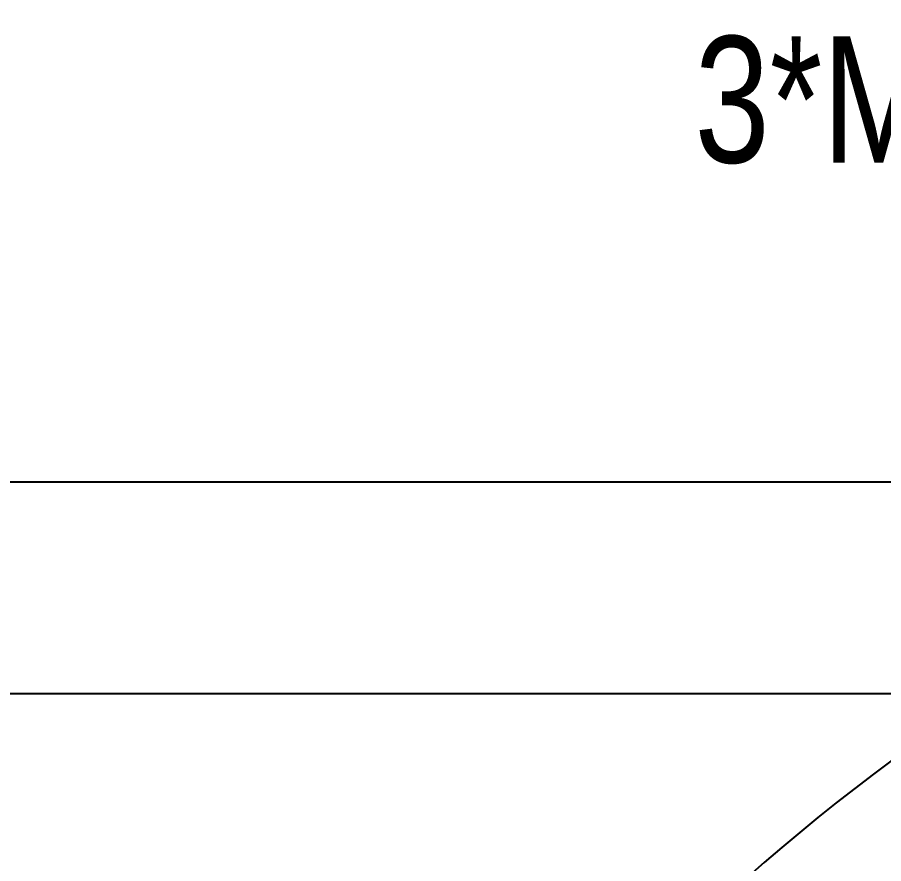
# Model space of a CAD drawing. Header units: millimetres. Extents: x -49 to 153, y -182 to -55.
# Drawn here: x 98.11 to 108.39, y -108.09 to -98.05 of the extents above; entities that cross this region are included whole.
import ezdxf

# ---------------------------------------------------------------- set-up
doc = ezdxf.new("R2010")
doc.units = ezdxf.units.MM
doc.header["$LTSCALE"] = 1.21
doc.header["$MEASUREMENT"] = 0
doc.header["$PDMODE"] = 3
doc.header["$PDSIZE"] = 0.3125
doc.layers.get('0').update_dxf_attribs({"linetype": 'CONTINUOUS'})
doc.layers.get('DEFPOINTS').update_dxf_attribs({"linetype": 'CONTINUOUS'})
doc.layers.add('Dim', color=3, linetype='CONTINUOUS', lineweight=25)
doc.styles.get("Standard").update_dxf_attribs({"font": 'txt', "width": 0.8})
doc.dimstyles.get("Standard").update_dxf_attribs({"dimtxt": 0.15625, "dimasz": 0.1875, "dimexe": 0.125, "dimexo": 0.0625, "dimgap": 0.09, "dimtad": 0, "dimtih": 1, "dimtoh": 1, "dimzin": 4, "dimdsep": 46, "dimtxsty": 'Standard', "dimblk": '_FILLED', "dimblk1": '_FILLED', "dimblk2": '_FILLED', "dimcen": 0.09, "dimazin": 1, "dimtp": 0.01, "dimtm": 0.01, "dimtfac": 1, "dimtofl": 0, "dimtmove": 0, "dimatfit": 3, "dimldrblk": '_FILLED', "dimfxl": 1, "dimtolj": 1, "dimtzin": 4, "dimarcsym": 0})

# ---------------------------------------------------------------- blocks, each defined once
blk = doc.blocks.new('_FILLED')
at = {"color": 0, "linetype": 'ByBlock'}
blk.add_solid([(0, 0), (-1, 0.1667), (-1, -0.1667)], dxfattribs=at)
blk = doc.blocks.new('*D70')
at = {"layer": 'DEFPOINTS', "color": 0}
for p in [(123.008, -106.074), (91.696, -126.574), (95.709, -126.574)]:
    blk.add_point(p, dxfattribs=at)
at = {"layer": 'Dim', "color": 0, "lineweight": -2}
for p, q in [((122.946, -106.074), (91.571, -106.074)), ((91.696, -107.574), (91.696, -114.034)), ((91.696, -125.074), (91.696, -118.614)), ((95.647, -126.574), (91.571, -126.574))]:
    blk.add_line(p, q, dxfattribs=at)
at = {"layer": 'Dim', "color": 0, "lineweight": -2, "xscale": 1.5, "yscale": 1.5, "zscale": 1.5}
for p, rotation in [((91.696, -106.074), 90), ((91.696, -126.574), 270)]:
    blk.add_blockref('_FILLED', p, dxfattribs=dict(at, rotation=rotation))
at = {"layer": 'Dim', "color": 0, "insert": (91.696, -116.324), "char_height": 1.5, "attachment_point": 5, "rotation": 90, "line_spacing_factor": 1.5}
blk.add_mtext('\\A1;20.50', dxfattribs=at)
blk = doc.blocks.new('*D77')
at = {"layer": 'DEFPOINTS', "color": 0}
for p in [(122.485, -105.222), (123.531, -106.927)]:
    blk.add_point(p, dxfattribs=at)
at = {"layer": 'Dim', "color": 0, "lineweight": -2}
for p, q in [((117.185, -99.031), (118.685, -99.031)), ((118.685, -99.031), (121.7, -103.944)), ((123.008, -106.272), (123.008, -105.876)), ((122.81, -106.074), (123.206, -106.074))]:
    blk.add_line(p, q, dxfattribs=at)
blk.add_arc((123.008, -106.074), 1, 94.0921, 128.7082, dxfattribs=at)
at = {"layer": 'Dim', "color": 0, "lineweight": -2, "xscale": 1.5, "yscale": 1.5, "zscale": 1.5, "rotation": 301.5415137062731}
blk.add_blockref('_FILLED', (122.485, -105.222), dxfattribs=at)
at = {"layer": 'Dim', "color": 0, "insert": (111.095, -99.031), "char_height": 1.5, "attachment_point": 5}
blk.add_mtext('\\A1;3*M2.00-H3.5', dxfattribs=at)
blk = doc.blocks.new('*D87')
at = {"layer": 'DEFPOINTS', "color": 0}
for p in [(123.005, -103.562), (83.971, -149.587), (123.005, -149.587)]:
    blk.add_point(p, dxfattribs=at)
at = {"layer": 'Dim', "color": 0, "lineweight": -2}
for p, q in [((122.942, -103.562), (83.846, -103.562)), ((83.971, -105.062), (83.971, -124.184)), ((83.971, -148.087), (83.971, -128.964)), ((122.942, -149.587), (83.846, -149.587))]:
    blk.add_line(p, q, dxfattribs=at)
at = {"layer": 'Dim', "color": 0, "lineweight": -2, "xscale": 1.5, "yscale": 1.5, "zscale": 1.5}
for p, rotation in [((83.971, -103.562), 90), ((83.971, -149.587), 270)]:
    blk.add_blockref('_FILLED', p, dxfattribs=dict(at, rotation=rotation))
at = {"layer": 'Dim', "color": 0, "insert": (83.971, -126.574), "char_height": 1.5, "attachment_point": 5, "rotation": 90, "line_spacing_factor": 1.5}
blk.add_mtext('\\A1;%%C46.0', dxfattribs=at)

msp = doc.modelspace()

# ---------------------------------------------------------------- linework, layer by layer
at = {"color": 7, "linetype": 'Continuous'}
msp.add_arc((123.008, -126.574), 24.48, 100.9793, 79.0159, dxfattribs=at)

# ---------------------------------------------------------------- dimensions: what is measured, and where the dimension line sits
at = {"layer": 'Dim'}
dim = msp.add_diameter_dim_2p(p1=(123.531, -106.927), p2=(122.485, -105.222), text='3*M<>-H3.5', dimstyle='Standard', override={"dimtxt": 1.5, "dimasz": 1.5, "dimtih": 0, "dimzin": 0, "dimpost": '<>', "dimcen": 0.198, "dimadec": 0, "dimazin": 0, "dimtp": 0, "dimtm": 0, "dimtdec": 4, "dimtzin": 0, "dimarcsym": 1}, dxfattribs=at)
dim.commit()
dim.dimension.update_dxf_attribs({"geometry": '*D77', "text_midpoint": (111.095, -99.031), "dimtype": 163})
dim = msp.add_linear_dim(base=(83.971, -149.587), p1=(123.005, -103.562), p2=(123.005, -149.587), angle=90, text='%%C<>', dimstyle='Standard', override={"dimtxt": 1.5, "dimasz": 1.5, "dimtih": 0, "dimtoh": 0, "dimdec": 1, "dimzin": 0, "dimpost": '<>', "dimcen": 0.198, "dimadec": 0, "dimazin": 0, "dimtp": 0, "dimtm": 0, "dimtdec": 4, "dimtzin": 0, "dimarcsym": 1}, dxfattribs=at)
dim.commit()
dim.dimension.update_dxf_attribs({"geometry": '*D87', "text_midpoint": (83.971, -126.574)})
dim = msp.add_linear_dim(base=(91.696, -126.574), p1=(123.008, -106.074), p2=(95.709, -126.574), angle=90, dimstyle='Standard', override={"dimtxt": 1.5, "dimasz": 1.5, "dimtih": 0, "dimtoh": 0, "dimzin": 0, "dimcen": 0.198, "dimadec": 0, "dimazin": 0, "dimtp": 0, "dimtm": 0, "dimtdec": 4, "dimtzin": 0, "dimarcsym": 1}, dxfattribs=at)
dim.commit()
dim.dimension.update_dxf_attribs({"geometry": '*D70', "text_midpoint": (91.696, -116.324)})

doc.saveas('drawing.dxf')
